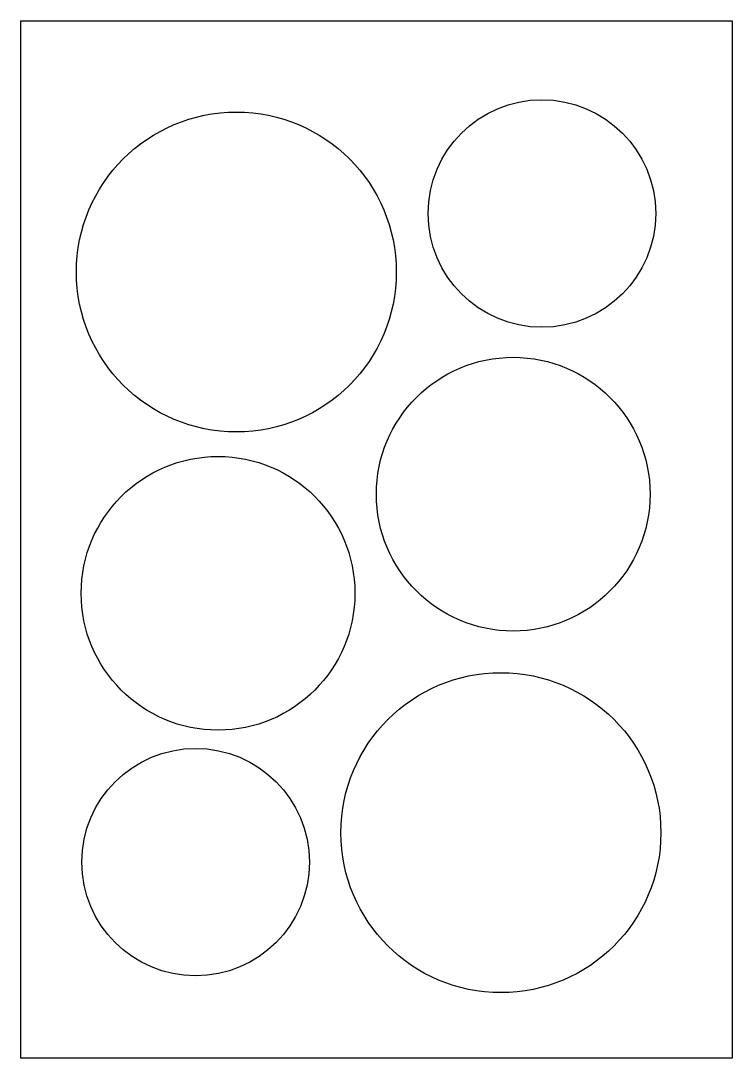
# Model space of a CAD drawing. Header units: millimetres. Extents: x -8 to 93, y -134 to 12.
import ezdxf

# ---------------------------------------------------------------- set-up
doc = ezdxf.new("R2010")
doc.units = ezdxf.units.MM

msp = doc.modelspace()

# ---------------------------------------------------------------- linework, layer by layer
msp.add_lwpolyline([(-7.56, 11.84), (92.52, 11.84), (92.52, -134.09), (-7.56, -134.09)], close=True)
for centre, radius in [((65.75, -15.27), 16), ((22.77, -23.5), 22.5), ((61.71, -54.75), 19.25), ((20.19, -68.69), 19.25), ((59.98, -102.36), 22.5), ((17.04, -106.5), 16)]:
    msp.add_circle(centre, radius)

doc.saveas('drawing.dxf')
